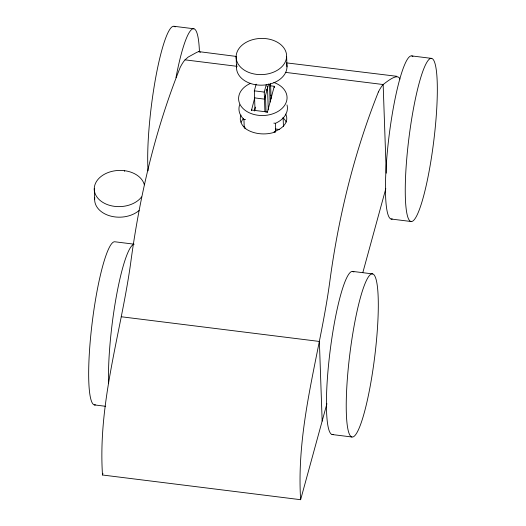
<?xml version="1.0" encoding="UTF-8"?>
<svg xmlns="http://www.w3.org/2000/svg" width="526" height="526" viewBox="0 0 526 526"><rect width="100%" height="100%" fill="white"/><g stroke="black" fill="none" stroke-linecap="round" stroke-linejoin="round"><path stroke-width="0.79" d="M326.916 403.712L300.629 499.7L102.498 475.004C97.777 403.179 120.638 334.115 130.579 263.743C139.469 196.724 155.098 130.159 180.227 67.341A144.006 21.901 -82.9 0 1 185.027 59.865L188.124 57.104L196.796 52.337L198.71 51.607L200.511 52.206M102.498 475.004L102.932 473.433M255.005 110L254.334 90.84L256.169 84.147M251.408 110.657L254.794 97.547M254.301 111.025L255.373 107.126M264.907 111.236L264.243 92.076L266.255 84.712M268.641 83.943L264.486 99.118L254.577 97.882M267.254 112.636L274.27 86.284L270.311 85.791M275.341 130.573L275.762 129.015L279.668 129.501M362.861 272.468L385.814 188.663M378.358 92.037C354.432 152.093 338.79 215.575 330.065 279.615C320.38 353.031 295.914 424.877 300.629 499.7M273.836 123.123L275.394 123.314L276.683 122.716A24.242 17.378 -2 0 0 287.025 104.957M399.97 79.097C397.774 72.404 386.472 82.063 383.158 84.535A144.006 21.901 -82.9 0 0 378.365 91.997M396.841 76.303L286.558 62.883M174.106 26.3L193.923 28.772M411.865 55.934L431.675 58.399A82.214 12.506 -82.9 0 1 426.698 183.278A82.214 12.506 -82.9 0 1 405.513 178.156A82.214 12.506 -82.9 0 1 431.675 58.399M185.027 59.846L237.213 66.348M285.316 72.345L383.158 84.535L386.255 173.185M254.334 90.84L264.243 92.076M251.382 110.013L267.234 111.985M239.646 104.779A24.242 17.378 -2 0 0 243.058 118.528L243.946 119.395L245.504 119.593M245.78 128.107L244.242 127.917L243.946 119.395M275.394 123.314L275.696 131.835L274.151 131.645L274.164 132.085M391.101 219.02L410.918 221.485M134.104 244.176L115.082 241.809A82.214 12.506 -82.9 0 0 92.017 324.062A82.214 12.506 -82.9 0 0 95.462 404.829M352.841 271.436L372.651 273.908A82.214 12.506 -82.9 0 1 367.674 398.78A82.214 12.506 -82.9 0 1 346.489 393.658A82.214 12.506 -82.9 0 1 372.651 273.908M121.243 316.757L319.374 341.446L322.155 421.102M94.325 404.895L105.417 406.276M332.077 434.522L351.894 436.994M198.71 51.607L236.128 56.413M286.617 56.302A25.255 18.101 -2 0 1 248.496 72.305A25.255 18.101 -2 0 1 249.015 40.936A25.255 18.101 -2 0 1 286.617 56.302L286.986 66.861M283.146 117.969L283.448 126.556M274.27 86.284L274.316 87.579M275.762 129.015L275.782 129.455M270.561 83.759L271.094 98.901M269.496 84.739L270.101 102.083M267.517 87.743L268.286 109.829M265.466 95.548L266.051 112.314M236.135 56.729L236.503 67.282M124.399 170.674L124.425 171.331M94.272 188.729L94.641 199.288M273.882 82.49A24.242 17.378 -2 0 1 281.89 108.56A24.242 17.378 -2 0 1 244.505 109.835A24.242 17.378 -2 0 1 250.751 83.279M270.581 95.239A7.489 5.096 15.3 0 1 271.712 95.982M275.683 131.822A24.203 15.8 0.4 0 1 244.472 127.798M244.327 126.904A23.223 15.162 0.3 0 1 244.143 126.72M243.808 126.851A23.466 15.221 0.9 0 1 240.987 115.076M285.625 114.063A23.466 14.478 -1.7 0 1 276.439 130.718A23.223 14.991 -1.5 0 1 275.282 131.165M241.197 122.275A23.486 15.201 1 0 1 243.433 118.58M282.922 117.752A23.486 14.301 -1 0 1 286.21 122.052M141.586 196.928A25.255 18.101 -2 0 1 101.393 201.438A25.255 18.101 -2 0 1 107.942 172.62A25.255 18.101 -2 0 1 144.341 184.817M139.088 210.499A25.255 18.101 -2 0 1 109.921 215.884A25.255 18.101 -2 0 1 94.779 197.605M270.272 99.841A5.05 3.439 15.3 0 1 270.653 100.348M266.925 86.021A5.05 3.623 -2 0 1 266.077 90.262M286.571 63.37A25.255 18.101 -2 0 1 261.961 85.173A25.255 18.101 -2 0 1 236.838 64.52M175.993 77.546A82.214 12.506 -82.9 0 1 199.439 51.732M148.056 170.838A82.214 12.506 -82.9 0 1 156.097 75.501A82.214 12.506 -82.9 0 1 175.165 26.898M392.245 218.954A82.214 12.506 -82.9 0 1 389.253 134.518A82.214 12.506 -82.9 0 1 412.923 56.525M108.593 383.664A82.214 12.506 -82.9 0 1 116.285 296.723A82.214 12.506 -82.9 0 1 133.755 244.34M333.221 434.456A82.214 12.506 -82.9 0 1 330.229 350.02A82.214 12.506 -82.9 0 1 353.899 272.034"/></g></svg>
